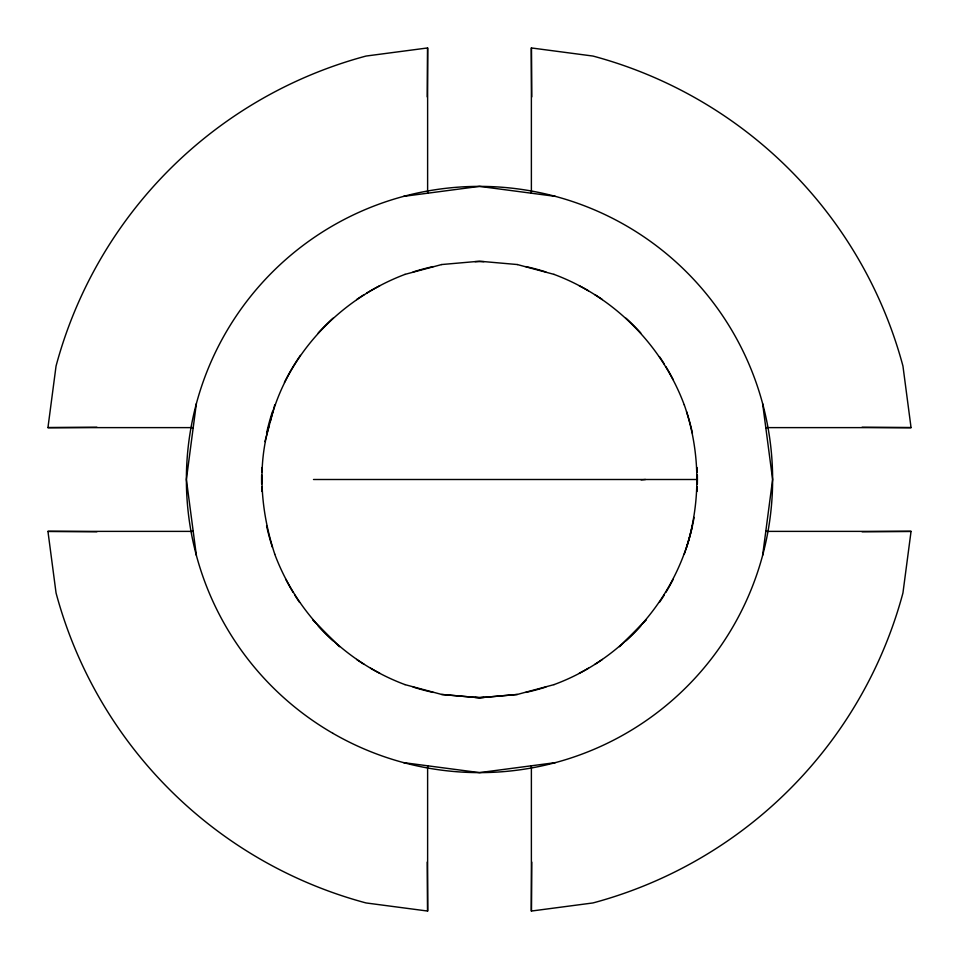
<?xml version="1.0" encoding="UTF-8"?>
<svg xmlns="http://www.w3.org/2000/svg" width="959" height="959" viewBox="0 0 959 959"><rect width="100%" height="100%" fill="white"/><g stroke="black" fill="none" stroke-linecap="round" stroke-linejoin="round"><path stroke-width="1.44" d="M427.234 96.919L427.618 47.95L366.038 56.054A438.383 438.383 0 0 0 56.054 366.038L47.95 427.618L193.215 427.618M765.785 531.382L911.05 531.382L902.946 592.962A438.383 438.383 0 0 1 592.962 902.946L531.382 911.05L531.765 862.081M269.071 426.048C256.988 467.944 261.232 513.125 274.765 554.158M684.27 554.158C701.041 506.04 701.041 452.96 684.27 404.842M196.367 403.631L186.382 479.5L196.367 555.369M762.633 555.369L772.618 479.5L762.633 403.631M270.198 421.804C287.041 354.255 340.313 298.728 405.01 274.382M264.924 441.596L274.765 404.842M694.076 517.404C680.65 592.794 625.939 658.294 553.99 684.618M619.526 646.714L646.39 619.802M404.938 274.382L441.703 264.54M554.062 684.618L517.297 694.46L479.464 697.78L441.619 694.46M403.631 196.367L479.5 186.382L555.369 196.367M555.369 762.633L479.5 772.618L403.631 762.633M441.619 264.54L479.536 261.22L517.38 264.54M641.068 479.896L645.515 479.5M517.38 694.46L479.536 697.78L441.703 694.46L404.938 684.618M47.95 427.618L96.919 427.234M862.081 531.765L911.05 531.382M765.785 427.618L911.05 427.618L902.946 366.038A438.383 438.383 0 0 0 592.962 56.054L531.382 47.95L531.382 193.215M313.485 479.5L697.397 479.5M427.618 765.785L427.618 911.05L366.038 902.946A438.383 438.383 0 0 1 56.054 592.962L47.95 531.382L193.215 531.382M862.081 427.234L911.05 427.618M47.95 531.382L96.919 531.765M517.297 264.54L554.062 274.382M553.99 274.382C613.724 296.571 662.01 345.168 684.235 404.842M405.01 684.618C345.264 662.417 296.966 613.844 274.73 554.158M312.61 619.802L339.474 646.714M531.382 47.95L531.765 96.919M427.234 862.081L427.618 911.05M531.382 765.785L531.382 911.05M427.618 47.95L427.618 193.215M697.265 486.944A217.897 217.897 0 0 1 697.061 491.44M692.434 525.748A217.897 217.897 0 0 1 686.56 547.349M673.206 579.284A217.897 217.897 0 0 1 665.93 592.29M664.371 594.832A217.897 217.897 0 0 1 659.444 602.372M640.78 626.011A217.897 217.897 0 0 1 626.011 640.78M602.372 659.444A217.897 217.897 0 0 1 594.832 664.371M588.442 668.195A217.897 217.897 0 0 1 579.284 673.206M545.911 687.028A217.897 217.897 0 0 1 525.748 692.434M483.959 697.349A217.897 217.897 0 0 1 475.041 697.349M433.252 692.434A217.897 217.897 0 0 1 413.089 687.028M379.716 673.206A217.897 217.897 0 0 1 370.558 668.195M364.168 664.371A217.897 217.897 0 0 1 356.628 659.444M332.989 640.78A217.897 217.897 0 0 1 318.22 626.011M299.556 602.372A217.897 217.897 0 0 1 294.629 594.832M293.07 592.29A217.897 217.897 0 0 1 285.794 579.284M272.44 547.349A217.897 217.897 0 0 1 266.566 525.748M261.939 491.44A217.897 217.897 0 0 1 261.735 486.944M261.651 483.959A217.897 217.897 0 0 1 261.651 475.041M261.735 472.056A217.897 217.897 0 0 1 261.939 467.56M266.566 433.252A217.897 217.897 0 0 1 272.44 411.651M284.439 382.401A217.897 217.897 0 0 1 300.407 355.381M318.22 332.989A217.897 217.897 0 0 1 332.989 318.22M356.628 299.556A217.897 217.897 0 0 1 364.168 294.629M366.71 293.07A217.897 217.897 0 0 1 379.716 285.794M413.089 271.972A217.897 217.897 0 0 1 433.252 266.566M475.041 261.651A217.897 217.897 0 0 1 483.959 261.651M525.748 266.566A217.897 217.897 0 0 1 545.911 271.972M579.284 285.794A217.897 217.897 0 0 1 588.442 290.805M594.832 294.629A217.897 217.897 0 0 1 602.372 299.556M626.011 318.22A217.897 217.897 0 0 1 640.78 332.989M659.444 356.628A217.897 217.897 0 0 1 664.371 364.168M665.93 366.71A217.897 217.897 0 0 1 673.206 379.716M686.56 411.651A217.897 217.897 0 0 1 692.434 433.252M697.061 467.56A217.897 217.897 0 0 1 697.265 472.056M697.349 475.041A217.897 217.897 0 0 1 697.349 483.959M332.941 733.347A293.118 293.118 0 0 0 772.618 479.5A293.118 293.118 0 0 0 332.941 225.653A293.118 293.118 0 0 0 332.941 733.347"/></g></svg>
